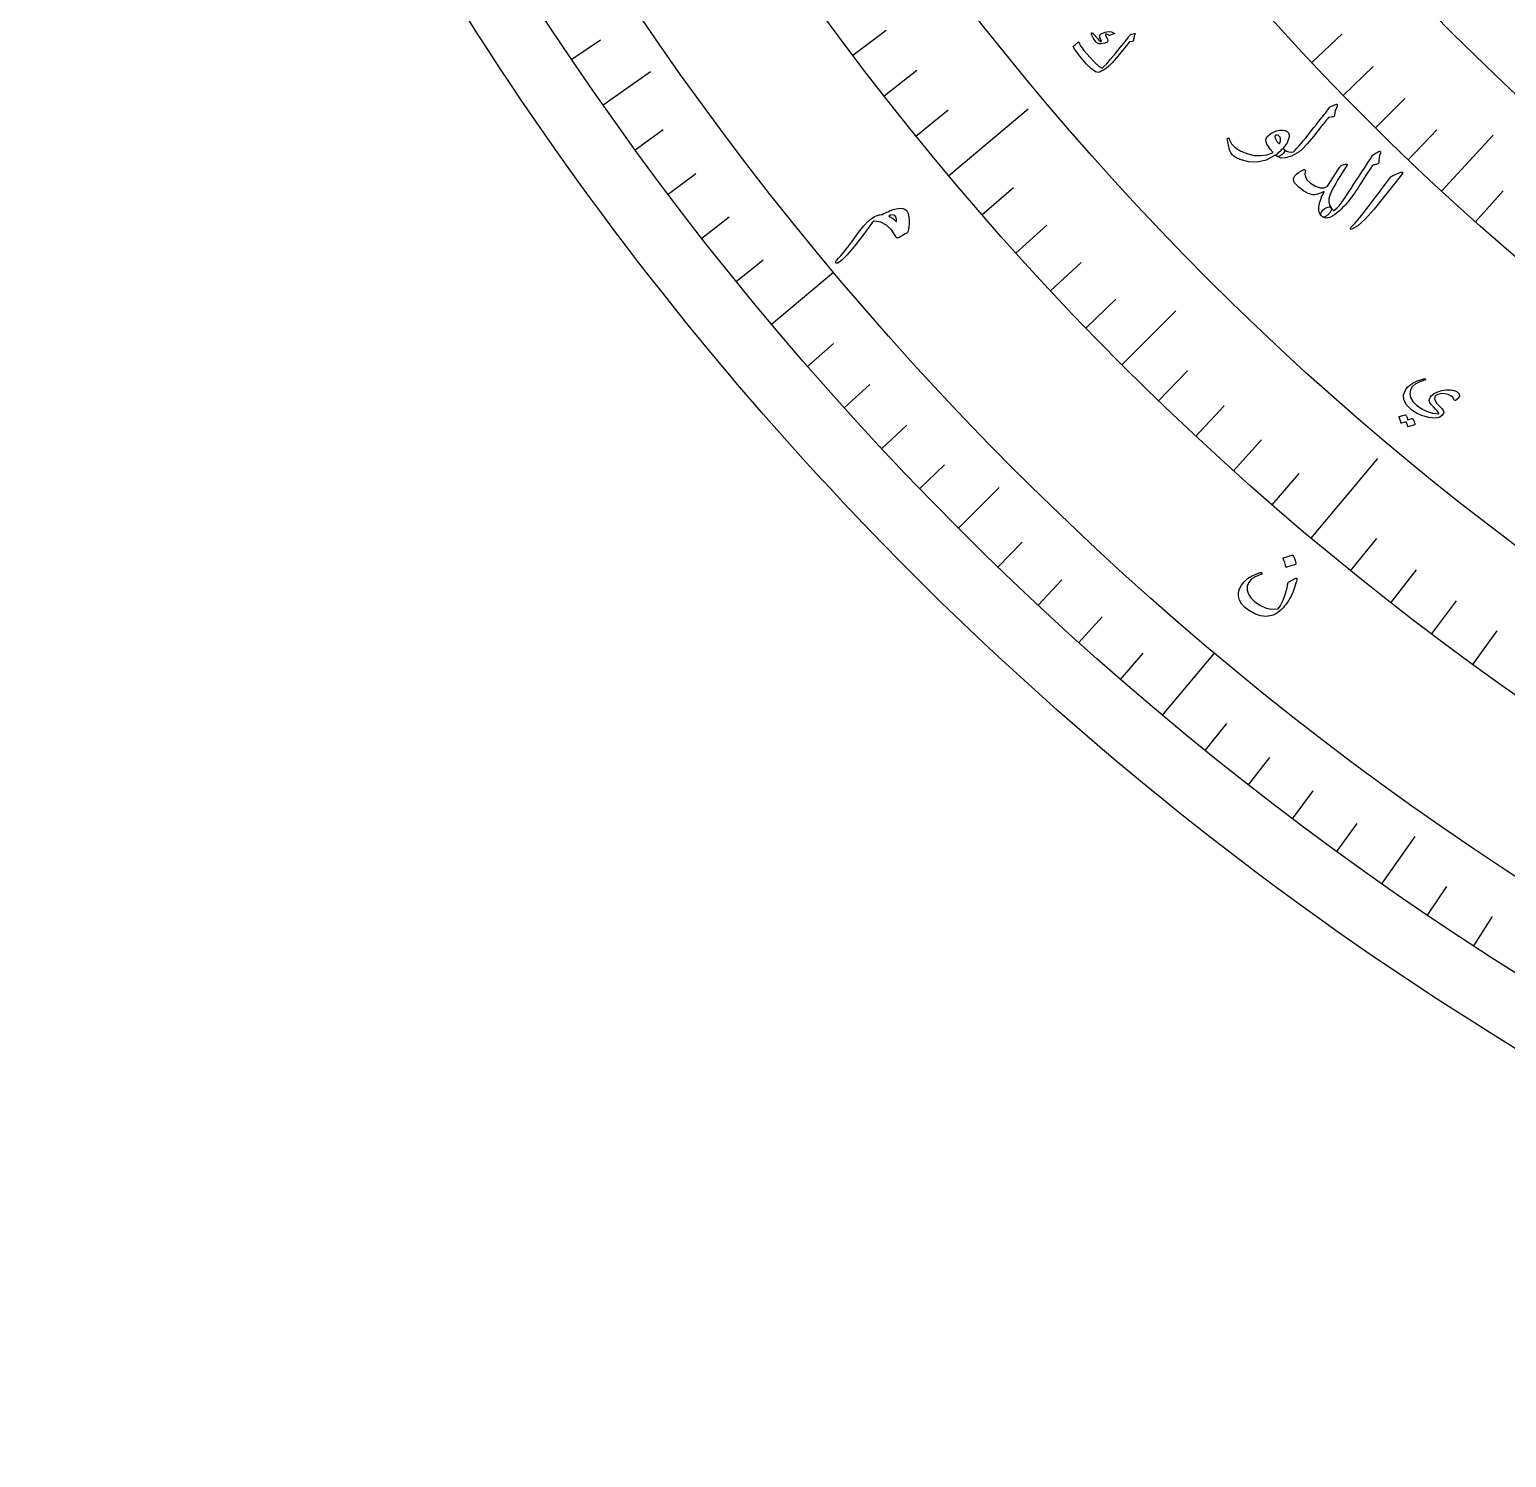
# Model space of a CAD drawing. Header units: millimetres. Extents: x -280 to 280, y -280 to 343.
# Drawn here: x -274.4 to -146.6, y -274.4 to -150.9 of the extents above; entities that cross this region are included whole.
import ezdxf

# ---------------------------------------------------------------- set-up
doc = ezdxf.new("R2010")
doc.units = ezdxf.units.MM
for name, color, linetype in [('CUT_OUTER', 1, 'Continuous'), ('ENGRAVE', 7, 'Continuous'), ('ENGRAVE_FINE', 8, 'Continuous'), ('TEXT', 5, 'Continuous')]:
    doc.layers.add(name, color=color, linetype=linetype)

msp = doc.modelspace()

# ---------------------------------------------------------------- linework, layer by layer
at = {"layer": 'CUT_OUTER'}
msp.add_lwpolyline([(-145.4197, -239.2762), (-146.8851, -238.3795), (-148.345, -237.4737), (-149.7993, -236.559), (-151.248, -235.6354), (-152.691, -234.7029), (-154.1282, -233.7616), (-155.5597, -232.8115), (-156.9852, -231.8526), (-158.4049, -230.885), (-159.8186, -229.9087), (-161.2263, -228.9237), (-162.6279, -227.9302), (-164.0234, -226.928), (-165.4127, -225.9173), (-166.7958, -224.8981), (-168.1726, -223.8704), (-169.5431, -222.8343), (-170.9072, -221.7898), (-172.2648, -220.737), (-173.616, -219.6758), (-174.9607, -218.6064), (-176.2987, -217.5288), (-177.6301, -216.4429), (-178.9548, -215.3489), (-180.2728, -214.2468), (-181.584, -213.1367), (-182.8884, -212.0185), (-184.1859, -210.8923), (-185.4764, -209.7582), (-186.76, -208.6162), (-188.0365, -207.4663), (-189.306, -206.3086), (-190.5683, -205.1432), (-191.8234, -203.97), (-193.0714, -202.7892), (-194.312, -201.6007), (-195.5453, -200.4046), (-196.7713, -199.201), (-197.9899, -197.9899), (-199.201, -196.7713), (-200.4046, -195.5453), (-201.6007, -194.312), (-202.7892, -193.0714), (-203.97, -191.8234), (-205.1432, -190.5683), (-206.3086, -189.306), (-207.4663, -188.0365), (-208.6162, -186.76), (-209.7582, -185.4764), (-210.8923, -184.1859), (-212.0185, -182.8884), (-213.1367, -181.584), (-214.2468, -180.2728), (-215.3489, -178.9548), (-216.4429, -177.6301), (-217.5288, -176.2987), (-218.6064, -174.9607), (-219.6758, -173.616), (-220.737, -172.2648), (-221.7898, -170.9072), (-222.8343, -169.5431), (-223.8704, -168.1726), (-224.8981, -166.7958), (-225.9173, -165.4127), (-226.928, -164.0234), (-227.9302, -162.6279), (-228.9237, -161.2263), (-229.9087, -159.8186), (-230.885, -158.4049), (-231.8526, -156.9852), (-232.8115, -155.5597), (-233.7616, -154.1282), (-234.7029, -152.691), (-235.6354, -151.248), (-236.559, -149.7993)], dxfattribs=at)
at = {"layer": 'ENGRAVE'}
for points in [[(-224.7753, -157.3894), (-220.6796, -154.5215)], [(-194.8817, -163.5252), (-187.9873, -157.7401)], [(-152.2344, -164.8637), (-147.757, -160.0148)], [(-210.2026, -176.3809), (-204.8403, -171.8814)], [(-179.888, -179.888), (-175.2211, -175.2211)], [(-163.5252, -194.8817), (-157.7401, -187.9873)], [(-194.0301, -194.0301), (-190.4946, -190.4946)], [(-176.3809, -210.2026), (-171.8814, -204.8403)], [(-157.3894, -224.7753), (-154.5215, -220.6796)]]:
    msp.add_lwpolyline(points, dxfattribs=at)
for radius in [274.4, 274.4, 267.4, 254.4, 254.4, 243.9, 224.4, 224.4, 213.9, 194.4, 194.4]:
    msp.add_circle((0, 0), radius, dxfattribs=at)
at = {"layer": 'ENGRAVE_FINE'}
for points in [[(-227.4879, -153.4425), (-225.0008, -151.765)], [(-203.1729, -153.1017), (-200.2978, -150.9352)], [(-163.4652, -153.7352), (-160.8427, -151.2688)], [(-200.4699, -156.6243), (-197.6331, -154.4079)], [(-160.7332, -156.5893), (-158.1545, -154.0772)], [(-157.9501, -159.3961), (-155.4162, -156.8389)], [(-197.7059, -160.0991), (-194.9082, -157.8336)], [(-221.9943, -161.2883), (-219.5672, -159.5249)], [(-155.117, -162.1545), (-152.6285, -159.5531)], [(-219.1456, -165.138), (-216.7497, -163.3326)], [(-191.9981, -166.9014), (-189.2812, -164.5396)], [(-149.3034, -167.5227), (-146.9082, -164.8351)], [(-216.2302, -168.9375), (-213.8661, -167.0905)], [(-189.056, -170.2268), (-186.3807, -167.818)], [(-213.2489, -172.6855), (-210.9174, -170.7976)], [(-186.0564, -173.5004), (-183.4235, -171.0452)], [(-183, -176.7211), (-180.4104, -174.2203)], [(-207.0923, -180.0226), (-204.8282, -178.0544)], [(-176.7211, -183), (-174.2203, -180.4104)], [(-203.9189, -183.6094), (-201.6895, -181.602)], [(-173.5004, -186.0564), (-171.0452, -183.4235)], [(-200.6835, -187.1404), (-198.4894, -185.0944)], [(-170.2268, -189.056), (-167.818, -186.3807)], [(-197.3868, -190.6143), (-195.2288, -188.5303)], [(-166.9014, -191.9981), (-164.5396, -189.2812)], [(-190.6143, -197.3868), (-188.5303, -195.2288)], [(-160.0991, -197.7059), (-157.8336, -194.9082)], [(-156.6243, -200.4699), (-154.4079, -197.6331)], [(-187.1404, -200.6835), (-185.0944, -198.4894)], [(-153.1017, -203.1729), (-150.9352, -200.2978)], [(-183.6094, -203.9189), (-181.602, -201.6895)], [(-149.5326, -205.8139), (-147.4165, -202.9015)], [(-180.0226, -207.0923), (-178.0544, -204.8282)], [(-172.6855, -213.2489), (-170.7976, -210.9174)], [(-168.9375, -216.2302), (-167.0905, -213.8661)], [(-165.138, -219.1456), (-163.3326, -216.7497)], [(-161.2883, -221.9943), (-159.5249, -219.5672)], [(-153.4425, -227.4879), (-151.765, -225.0008)], [(-149.449, -230.1312), (-147.815, -227.6152)]]:
    msp.add_lwpolyline(points, dxfattribs=at)
at = {"layer": 'TEXT'}
for points in [[(-178.7628, -151.3045), (-178.7914, -151.3738), (-178.8163, -151.4419), (-178.8375, -151.509), (-178.8551, -151.5751), (-178.8687, -151.6403), (-178.8782, -151.705), (-178.8835, -151.7692), (-178.8847, -151.833), (-178.8908, -151.8623), (-178.9079, -151.8848), (-178.9358, -151.9005), (-178.9746, -151.9093), (-179.1881, -151.9457), (-179.2104, -151.9505), (-179.2284, -151.9557), (-179.242, -151.9613), (-179.2513, -151.9671), (-179.5701, -152.3698), (-179.86, -152.7314), (-180.1212, -153.0519), (-180.3538, -153.3311), (-180.5577, -153.5685), (-180.7331, -153.7633), (-180.8799, -153.9157), (-180.9982, -154.0255), (-181.2299, -154.2227), (-181.3069, -154.2811), (-181.3871, -154.3361), (-181.4708, -154.3879), (-181.5577, -154.4363), (-181.6482, -154.4812), (-181.7426, -154.5221), (-181.8408, -154.559), (-181.9428, -154.5921), (-182.1765, -154.5441), (-182.5201, -154.2927), (-182.9729, -153.8369), (-183.5332, -153.1759), (-183.6994, -152.962), (-183.8475, -152.7596), (-183.9777, -152.5687), (-184.0901, -152.3894), (-184.096, -152.3695), (-184.0954, -152.3513), (-184.0883, -152.3348), (-184.0748, -152.3201), (-184.0052, -152.2551), (-183.9414, -152.1965), (-183.8834, -152.1442), (-183.8312, -152.0983), (-183.7843, -152.0582), (-183.742, -152.0235), (-183.7043, -151.9941), (-183.6713, -151.9701), (-183.652, -151.9576), (-183.6369, -151.9557), (-183.6261, -151.9644), (-183.6196, -151.9838), (-183.5607, -152.1238), (-183.4658, -152.2887), (-183.3349, -152.4784), (-183.168, -152.6927), (-182.6473, -153.3146), (-182.2093, -153.7753), (-181.8554, -154.0754), (-181.5863, -154.2157), (-181.4425, -154.0931), (-181.2055, -153.8415), (-180.8753, -153.4611), (-180.4514, -152.9522), (-180.03, -152.4391), (-179.7123, -152.0498), (-179.4984, -151.784), (-179.3887, -151.6415), (-179.3596, -151.6013), (-179.3324, -151.5638), (-179.307, -151.5288), (-179.2836, -151.4965), (-179.2623, -151.467), (-179.2434, -151.4405), (-179.2271, -151.4172), (-179.2132, -151.3969), (-179.1807, -151.3554), (-179.144, -151.3225), (-179.1032, -151.298), (-179.0583, -151.2821), (-178.803, -151.2185), (-178.7847, -151.2155), (-178.7701, -151.2166), (-178.7591, -151.2218), (-178.7517, -151.2311), (-178.7485, -151.2474), (-178.7493, -151.2651), (-178.7541, -151.2841), (-178.7628, -151.3045)], [(-180.5444, -151.1938), (-180.5382, -151.2037), (-180.5353, -151.2143), (-180.5358, -151.2258), (-180.5397, -151.238), (-180.5457, -151.246), (-180.5532, -151.2534), (-180.5624, -151.26), (-180.5731, -151.266), (-180.9084, -151.3782), (-180.9441, -151.3875), (-180.9743, -151.3912), (-180.9992, -151.3894), (-181.0185, -151.382), (-181.0851, -151.3368), (-181.1497, -151.3049), (-181.2122, -151.2864), (-181.2726, -151.2812), (-181.2953, -151.2891), (-181.3064, -151.3134), (-181.3058, -151.3541), (-181.2936, -151.4111), (-181.2807, -151.4453), (-181.2665, -151.4799), (-181.2509, -151.5148), (-181.234, -151.5502), (-181.2155, -151.5862), (-181.1952, -151.6232), (-181.173, -151.6612), (-181.149, -151.7001), (-181.0987, -151.8622), (-181.1697, -151.9872), (-181.362, -152.075), (-181.6759, -152.1252), (-181.7812, -152.1257), (-181.872, -152.1159), (-181.948, -152.0957), (-182.0093, -152.0653), (-182.0645, -152.0217), (-182.13, -151.9523), (-182.2057, -151.8573), (-182.2916, -151.7365), (-182.3342, -151.6738), (-182.3725, -151.6125), (-182.4066, -151.5528), (-182.4363, -151.4945), (-182.4627, -151.4384), (-182.4865, -151.3854), (-182.5079, -151.3353), (-182.5268, -151.2881), (-182.533, -151.2546), (-182.5319, -151.226), (-182.5236, -151.2026), (-182.5081, -151.1842), (-182.4868, -151.1716), (-182.4659, -151.1694), (-182.4455, -151.1776), (-182.4256, -151.1962), (-182.3661, -151.2588), (-182.2998, -151.3309), (-182.2266, -151.4123), (-182.1466, -151.5031), (-181.9971, -151.6723), (-181.8738, -151.799), (-181.7767, -151.8831), (-181.706, -151.9247), (-181.6939, -151.9277), (-181.683, -151.9256), (-181.6733, -151.9185), (-181.6647, -151.9063), (-181.6614, -151.8964), (-181.6615, -151.8835), (-181.6653, -151.8675), (-181.6726, -151.8485), (-181.7541, -151.683), (-181.7855, -151.6116), (-181.805, -151.5445), (-181.8129, -151.4817), (-181.8091, -151.4232), (-181.7957, -151.3653), (-181.7717, -151.3177), (-181.7371, -151.2804), (-181.6919, -151.2534), (-181.3503, -151.1153), (-181.0453, -151.0594), (-180.7767, -151.0855), (-180.5444, -151.1938)], [(-161.8284, -157.5446), (-161.6719, -157.4809), (-161.5486, -157.4296), (-161.4583, -157.3908), (-161.401, -157.3644), (-161.3625, -157.3498), (-161.3284, -157.3461), (-161.2988, -157.3533), (-161.2736, -157.3713), (-161.2537, -157.4003), (-161.2465, -157.4334), (-161.252, -157.4708), (-161.2702, -157.5123), (-161.3627, -157.7119), (-161.4299, -157.9083), (-161.4717, -158.1014), (-161.4881, -158.2913), (-161.4967, -158.3484), (-161.527, -158.3921), (-161.5788, -158.4223), (-161.6523, -158.439), (-162.0101, -158.4989), (-162.0954, -158.6021), (-162.1789, -158.7037), (-162.2607, -158.8036), (-162.3408, -158.9019), (-162.4192, -158.9984), (-162.4958, -159.0933), (-162.5707, -159.1866), (-162.6439, -159.2782), (-163.3215, -160.1259), (-163.8663, -160.773), (-164.279, -161.2191), (-164.56, -161.4637), (-165.1689, -161.8065), (-165.6912, -161.9854), (-166.1266, -162.0005), (-166.4747, -161.852), (-166.4814, -161.845), (-166.4881, -161.8381), (-166.4949, -161.8312), (-166.5016, -161.8242), (-166.5029, -161.7454), (-166.44, -161.6329), (-166.3128, -161.4867), (-166.1213, -161.3067), (-166.0453, -161.2455), (-165.9757, -161.2156), (-165.9124, -161.2171), (-165.8554, -161.2499), (-165.6501, -161.3912), (-165.4449, -161.4753), (-165.24, -161.5023), (-165.0354, -161.4721), (-164.8975, -161.3258), (-164.7444, -161.1555), (-164.5762, -160.9612), (-164.3928, -160.7429), (-164.1947, -160.502), (-163.9823, -160.2396), (-163.7555, -159.9559), (-163.5143, -159.6509), (-163.275, -159.3533), (-163.0606, -159.0853), (-162.8711, -158.8466), (-162.7065, -158.6373), (-162.5661, -158.4583), (-162.449, -158.3104), (-162.3552, -158.1934), (-162.2848, -158.1076), (-161.9587, -157.6584), (-161.9221, -157.6186), (-161.8881, -157.5864), (-161.8569, -157.5617), (-161.8284, -157.5446)], [(-166.6852, -161.7868), (-167.4104, -162.1736), (-168.1517, -162.3588), (-168.9089, -162.3413), (-169.6814, -162.1203), (-169.7782, -162.0784), (-169.8711, -162.0345), (-169.9602, -161.9885), (-170.0453, -161.9404), (-170.1257, -161.8904), (-170.2005, -161.8383), (-170.2696, -161.7842), (-170.3332, -161.7282), (-170.4566, -161.5554), (-170.5703, -161.2792), (-170.6737, -160.8996), (-170.7663, -160.417), (-170.7693, -160.3587), (-170.7606, -160.3145), (-170.7402, -160.2845), (-170.7082, -160.2687), (-170.6731, -160.2675), (-170.6435, -160.2815), (-170.6193, -160.3107), (-170.6007, -160.355), (-170.4052, -160.763), (-170.0725, -161.114), (-169.603, -161.4073), (-168.9972, -161.6417), (-168.4338, -161.7658), (-167.8873, -161.7896), (-167.358, -161.7137), (-166.8459, -161.5383), (-166.8346, -161.5249), (-166.8285, -161.5114), (-166.8275, -161.4978), (-166.8316, -161.4841), (-167.0492, -161.2313), (-167.2183, -161.0006), (-167.3389, -160.7921), (-167.4111, -160.6061), (-167.424, -160.421), (-167.3671, -160.2428), (-167.2404, -160.0715), (-167.0442, -159.907), (-167.016, -159.8875), (-166.9865, -159.8684), (-166.9557, -159.8498), (-166.9237, -159.8317), (-166.89, -159.8135), (-166.8542, -159.795), (-166.8162, -159.7762), (-166.7761, -159.7569), (-166.5, -159.6488), (-166.2412, -159.5902), (-165.9997, -159.581), (-165.7753, -159.6213), (-165.5917, -159.7063), (-165.4724, -159.8317), (-165.4172, -159.9975), (-165.4262, -160.2039), (-165.4897, -160.4383), (-165.598, -160.6746), (-165.7512, -160.9129), (-165.9494, -161.1532), (-165.936, -161.1666), (-165.9225, -161.1791), (-165.9091, -161.1908), (-165.8956, -161.2016), (-165.8821, -161.2125), (-165.8687, -161.2242), (-165.8552, -161.2367), (-165.8418, -161.2501), (-165.8063, -161.3064), (-165.8007, -161.3715), (-165.8249, -161.4455), (-165.879, -161.5284), (-165.9487, -161.6089), (-166.0269, -161.6826), (-166.1135, -161.7492), (-166.2086, -161.8089), (-166.2993, -161.8542), (-166.3727, -161.8776), (-166.429, -161.8792), (-166.4679, -161.8589), (-166.596, -161.7271), (-166.6093, -161.7384), (-166.6286, -161.7521), (-166.6539, -161.7682), (-166.6852, -161.7868)], [(-166.2355, -160.7061), (-166.1794, -160.5113), (-166.1669, -160.3455), (-166.1981, -160.2086), (-166.2731, -160.1005), (-166.3415, -160.0588), (-166.4128, -160.0315), (-166.4869, -160.0185), (-166.5638, -160.0198), (-166.5971, -160.0284), (-166.6221, -160.0491), (-166.6388, -160.0819), (-166.6473, -160.1268), (-166.6412, -160.2586), (-166.5842, -160.4035), (-166.4764, -160.5612), (-166.3175, -160.7318), (-166.2973, -160.7458), (-166.2769, -160.7461), (-166.2563, -160.7329), (-166.2355, -160.7061)], [(-157.6799, -161.4418), (-157.6354, -161.4207), (-157.596, -161.413), (-157.5616, -161.419), (-157.5322, -161.4385), (-157.5137, -161.4641), (-157.5052, -161.4949), (-157.5068, -161.5311), (-157.5185, -161.5725), (-157.5948, -161.7703), (-157.6432, -161.9634), (-157.6639, -162.1517), (-157.6566, -162.3352), (-157.6642, -162.4056), (-157.6945, -162.4623), (-157.7477, -162.5052), (-157.8236, -162.5343), (-157.8675, -162.5452), (-157.9118, -162.5556), (-157.9565, -162.5657), (-158.0017, -162.5753), (-158.0468, -162.585), (-158.0916, -162.595), (-158.1359, -162.6054), (-158.1798, -162.6163), (-158.2408, -162.6866), (-158.3901, -162.9037), (-158.6275, -163.2677), (-158.9526, -163.7789), (-159.1305, -164.0604), (-159.2988, -164.3238), (-159.4575, -164.5689), (-159.6065, -164.7957), (-159.746, -165.0033), (-159.876, -165.1909), (-159.9965, -165.3585), (-160.1076, -165.506), (-160.2152, -165.6423), (-160.3254, -165.776), (-160.4381, -165.9073), (-160.5534, -166.0361), (-160.6718, -166.1628), (-160.7935, -166.2879), (-160.9187, -166.4113), (-161.0474, -166.533), (-161.508, -166.9128), (-161.9074, -167.133), (-162.2456, -167.1936), (-162.5223, -167.0945), (-162.6196, -167.0048), (-162.6693, -166.9045), (-162.6713, -166.7936), (-162.6257, -166.6722), (-162.5472, -166.5535), (-162.4505, -166.451), (-162.3356, -166.3645), (-162.2026, -166.294), (-162.0659, -166.2421), (-161.9534, -166.2253), (-161.8649, -166.2436), (-161.8006, -166.297), (-161.7576, -166.3451), (-161.719, -166.3881), (-161.6847, -166.4261), (-161.6547, -166.4589), (-161.6278, -166.4863), (-161.6027, -166.5077), (-161.5795, -166.5232), (-161.558, -166.5327), (-161.4274, -166.4605), (-161.2658, -166.3148), (-161.0733, -166.0954), (-160.8497, -165.8026), (-160.722, -165.6235), (-160.5782, -165.4159), (-160.4181, -165.1796), (-160.2418, -164.9147), (-160.0484, -164.6213), (-159.837, -164.2994), (-159.6075, -163.949), (-159.3599, -163.5702), (-159.118, -163.1996), (-158.906, -162.8735), (-158.7239, -162.592), (-158.5717, -162.3549), (-158.4492, -162.1627), (-158.3559, -162.0157), (-158.2918, -161.9139), (-158.2571, -161.8573), (-158.2068, -161.7882), (-158.143, -161.7238), (-158.0659, -161.6643), (-157.9752, -161.6094), (-157.9265, -161.5853), (-157.8812, -161.5621), (-157.8393, -161.5397), (-157.8007, -161.5183), (-157.7654, -161.4978), (-157.7336, -161.4782), (-157.7051, -161.4596), (-157.6799, -161.4418)], [(-162.536, -167.0946), (-162.6684, -166.9497), (-162.7667, -166.8062), (-162.8306, -166.6641), (-162.8603, -166.5236), (-162.8501, -166.197), (-162.7686, -165.8173), (-162.6157, -165.3849), (-162.3913, -164.8997), (-162.7058, -165.0411), (-162.9725, -165.1353), (-163.1913, -165.1822), (-163.362, -165.1821), (-163.7708, -165.0583), (-164.1709, -164.8424), (-164.5619, -164.5344), (-164.9431, -164.1344), (-165.0269, -163.9974), (-165.0527, -163.854), (-165.0204, -163.7043), (-164.9302, -163.5483), (-164.7939, -163.3952), (-164.6235, -163.2544), (-164.4192, -163.1257), (-164.181, -163.0089), (-164.1448, -162.9968), (-164.1112, -162.994), (-164.0802, -163.0005), (-164.0518, -163.0164), (-164.0246, -163.0454), (-164.0111, -163.0778), (-164.0111, -163.1135), (-164.0247, -163.1525), (-164.0732, -163.4091), (-164.0142, -163.6628), (-163.8477, -163.9134), (-163.5737, -164.1607), (-163.1285, -164.4383), (-162.7359, -164.5764), (-162.3964, -164.5755), (-162.11, -164.4359), (-161.0677, -162.8216), (-161.0163, -162.7509), (-160.9632, -162.6955), (-160.9083, -162.6553), (-160.8517, -162.6303), (-160.5342, -162.5393), (-160.4911, -162.5287), (-160.4565, -162.525), (-160.4303, -162.528), (-160.4126, -162.538), (-160.4036, -162.567), (-160.4107, -162.6072), (-160.4338, -162.6586), (-160.4729, -162.7211), (-160.7424, -163.1297), (-160.9854, -163.5113), (-161.202, -163.8657), (-161.3924, -164.1929), (-161.5573, -164.4921), (-161.6976, -164.7624), (-161.8135, -165.0037), (-161.9049, -165.216), (-161.9895, -165.5219), (-161.9991, -165.8053), (-161.9338, -166.066), (-161.7937, -166.3038), (-161.7575, -166.3741), (-161.7535, -166.4566), (-161.7816, -166.5514), (-161.8418, -166.6585), (-161.8794, -166.7094), (-161.9191, -166.759), (-161.961, -166.8074), (-162.0051, -166.8545), (-162.0521, -166.8995), (-162.1031, -166.9415), (-162.158, -166.9806), (-162.2167, -167.0168), (-162.3303, -167.0762), (-162.4213, -167.109), (-162.4899, -167.1151), (-162.536, -167.0946)], [(-155.9004, -163.2803), (-155.7128, -163.2139), (-155.6175, -163.2186), (-155.6144, -163.2945), (-155.7034, -163.4416), (-157.1669, -165.2946), (-158.0665, -166.4306), (-158.839, -167.2868), (-159.4858, -167.862), (-160.0074, -168.1557), (-160.0628, -168.1675), (-160.1008, -168.1661), (-160.1212, -168.1517), (-160.1241, -168.124), (-160.1169, -168.092), (-160.1004, -168.0571), (-160.0746, -168.0196), (-160.0396, -167.9792), (-159.7529, -167.6783), (-159.4627, -167.3458), (-159.169, -166.9819), (-158.8717, -166.5866), (-158.7922, -166.4851), (-158.5802, -166.2082), (-158.2355, -165.7562), (-157.7578, -165.1292), (-156.708, -163.7297), (-156.6475, -163.6597), (-156.5852, -163.6014), (-156.5211, -163.5549), (-156.4552, -163.52)], [(-200.6011, -166.8829), (-200.4745, -166.8095), (-200.3458, -166.7396), (-200.215, -166.673), (-200.0822, -166.6098), (-199.9474, -166.5515), (-199.8109, -166.4998), (-199.6726, -166.4545), (-199.5325, -166.4159), (-199.2631, -166.3642), (-199.0317, -166.3497), (-198.8382, -166.3726), (-198.6825, -166.4328), (-198.5097, -166.5782), (-198.3872, -166.7952), (-198.3147, -167.0839), (-198.292, -167.4444), (-198.293, -167.5499), (-198.2972, -167.6551), (-198.3045, -167.7601), (-198.315, -167.8648), (-198.3282, -167.9698), (-198.3438, -168.0753), (-198.3619, -168.1815), (-198.3823, -168.2883), (-198.3972, -168.3468), (-198.4184, -168.3959), (-198.4461, -168.4357), (-198.4802, -168.4661), (-198.6405, -168.5621), (-198.7842, -168.6471), (-198.9115, -168.7209), (-199.0222, -168.7837), (-199.1148, -168.8347), (-199.1875, -168.8733), (-199.2403, -168.8996), (-199.2733, -168.9135), (-199.3224, -168.9202), (-199.3646, -168.9106), (-199.3998, -168.8847), (-199.428, -168.8426), (-199.8057, -168.2431), (-200.2421, -167.8131), (-200.7384, -167.5523), (-201.2955, -167.4605), (-201.3494, -167.4663), (-201.3954, -167.4816), (-201.4334, -167.5065), (-201.4634, -167.5411), (-201.8286, -168.0536), (-202.2167, -168.5773), (-202.6277, -169.1121), (-203.0617, -169.6581), (-203.6643, -170.3702), (-204.1296, -170.8451), (-204.4581, -171.0824), (-204.65, -171.0816), (-204.6736, -171.0358), (-204.6663, -170.9777), (-204.628, -170.9073), (-204.5588, -170.8246), (-204.4034, -170.6655), (-204.2461, -170.4944), (-204.0871, -170.3114), (-203.9263, -170.1164), (-203.7633, -169.9108), (-203.5979, -169.6958), (-203.43, -169.4714), (-203.2595, -169.2376), (-202.6865, -168.455), (-202.2124, -167.8587), (-201.8379, -167.4481), (-201.5635, -167.2227), (-201.42, -167.1371), (-201.2824, -167.0646), (-201.1509, -167.0052), (-201.0254, -166.9588), (-200.9071, -166.9241), (-200.7969, -166.8999), (-200.6949, -166.8862), (-200.6011, -166.8829)], [(-200.0433, -167.0302), (-199.963, -167.0721), (-199.882, -167.1193), (-199.8003, -167.1717), (-199.7178, -167.2293), (-199.635, -167.2918), (-199.5521, -167.3586), (-199.4691, -167.4297), (-199.3862, -167.5053), (-199.3955, -167.309), (-199.4228, -167.156), (-199.4684, -167.0462), (-199.5322, -166.9797), (-199.6435, -166.9302), (-199.7658, -166.9221), (-199.8991, -166.9554), (-200.0433, -167.0302)], [(-151.1366, -182.9021), (-151.2483, -182.7226), (-151.4188, -182.5778), (-151.6482, -182.4675), (-151.9366, -182.3916), (-152.1455, -182.3742), (-152.3473, -182.3928), (-152.5421, -182.4475), (-152.7299, -182.5383), (-152.7608, -182.562), (-152.7868, -182.5918), (-152.8079, -182.6279), (-152.824, -182.6701), (-152.8334, -182.8352), (-152.7704, -183.0183), (-152.635, -183.2191), (-152.4271, -183.4376), (-152.2196, -183.6506), (-152.0905, -183.8316), (-152.04, -183.9806), (-152.0681, -184.0978), (-152.208, -184.2763), (-152.3711, -184.4033), (-152.5576, -184.4788), (-152.7674, -184.5026), (-153.3273, -184.4481), (-153.8578, -184.3087), (-154.3585, -184.0847), (-154.8288, -183.7761), (-155.2677, -183.3505), (-155.4979, -182.917), (-155.5197, -182.4764), (-155.3335, -182.0292), (-155.1758, -181.8312), (-154.9696, -181.6459), (-154.715, -181.4734), (-154.4121, -181.3133), (-154.3211, -181.2745), (-154.2314, -181.2388), (-154.1427, -181.2062), (-154.0552, -181.1767), (-153.9683, -181.1502), (-153.8814, -181.1268), (-153.7946, -181.1063), (-153.7079, -181.0888), (-153.6668, -181.086), (-153.6392, -181.0942), (-153.625, -181.1134), (-153.6242, -181.1436), (-153.6337, -181.1721), (-153.6497, -181.1952), (-153.6722, -181.2128), (-153.7012, -181.2248), (-154.1621, -181.3732), (-154.5179, -181.5576), (-154.7684, -181.7786), (-154.9133, -182.0365), (-154.9717, -182.3883), (-154.9058, -182.7272), (-154.7155, -183.0531), (-154.4008, -183.3653), (-153.9386, -183.6953), (-153.4736, -183.9338), (-153.0064, -184.081), (-152.5374, -184.1368), (-152.5052, -184.1352), (-152.4845, -184.1242), (-152.4751, -184.1037), (-152.4772, -184.0738), (-152.516, -183.9892), (-152.6061, -183.8701), (-152.7474, -183.7164), (-152.9399, -183.5279), (-153.1283, -183.3272), (-153.2479, -183.1453), (-153.2988, -182.9822), (-153.2811, -182.838), (-153.2171, -182.7048), (-153.1284, -182.5832), (-153.0149, -182.4733), (-152.8766, -182.3749), (-152.5634, -182.2166), (-152.2257, -182.112), (-151.8638, -182.0607), (-151.4776, -182.0628), (-151.3795, -182.0686), (-151.2881, -182.079), (-151.2035, -182.0937), (-151.1256, -182.113), (-151.0546, -182.1361), (-150.9903, -182.1627), (-150.9329, -182.1926), (-150.8823, -182.2259), (-150.715, -182.3931), (-150.6697, -182.5649), (-150.7464, -182.7416), (-150.9453, -182.9232), (-151.0131, -182.9603), (-151.0676, -182.9692), (-151.1088, -182.9498), (-151.1366, -182.9021)], [(-154.7718, -184.5379), (-154.7608, -184.537), (-154.7494, -184.5405), (-154.7375, -184.5484), (-154.7253, -184.5607), (-154.6926, -184.618), (-154.6628, -184.6758), (-154.6361, -184.7341), (-154.6123, -184.793), (-154.5914, -184.8529), (-154.5735, -184.9145), (-154.5584, -184.9777), (-154.5462, -185.0425), (-154.5468, -185.0586), (-154.5522, -185.0718), (-154.5623, -185.0821), (-154.5772, -185.0894), (-155.1119, -185.2575), (-155.1222, -185.2569), (-155.1316, -185.2491), (-155.14, -185.2339), (-155.1475, -185.2115), (-155.1507, -185.1939), (-155.1578, -185.1674), (-155.1688, -185.1321), (-155.1837, -185.0879), (-155.2026, -185.0344), (-155.2254, -184.9709), (-155.2523, -184.8974), (-155.283, -184.8141), (-155.7022, -184.9402), (-155.7179, -184.9417), (-155.7305, -184.9346), (-155.7401, -184.919), (-155.7465, -184.8948), (-155.7521, -184.8739), (-155.7615, -184.8416), (-155.7747, -184.798), (-155.7918, -184.743), (-155.8133, -184.6761), (-155.8397, -184.5969), (-155.8712, -184.5053), (-155.9077, -184.4013), (-155.9092, -184.3878), (-155.9065, -184.3779), (-155.8995, -184.3716), (-155.8884, -184.3688), (-155.3602, -184.2215), (-155.3492, -184.2206), (-155.3378, -184.2241), (-155.326, -184.2321), (-155.3138, -184.2444), (-155.2844, -184.2913), (-155.2579, -184.3392), (-155.2344, -184.3882), (-155.2138, -184.4382), (-155.1959, -184.489), (-155.1804, -184.5403), (-155.1674, -184.5921), (-155.1569, -184.6443)], [(-165.1451, -196.3554), (-165.1293, -196.3539), (-165.113, -196.3587), (-165.0963, -196.3699), (-165.079, -196.3874), (-164.9923, -196.5531), (-164.9232, -196.7245), (-164.8719, -196.9015), (-164.8382, -197.0843), (-164.8391, -197.1071), (-164.846, -197.1249), (-164.8589, -197.1377), (-164.8777, -197.1454), (-165.6401, -197.4022), (-165.6627, -197.4047), (-165.6806, -197.3948), (-165.694, -197.3725), (-165.7028, -197.3379), (-165.7104, -197.3079), (-165.7234, -197.2616), (-165.7416, -197.1991), (-165.7651, -197.1203), (-165.7947, -197.0246), (-165.8313, -196.9112), (-165.8748, -196.78), (-165.9252, -196.6312), (-165.9301, -196.6093), (-165.9281, -196.5932), (-165.9194, -196.5829), (-165.9038, -196.5783)], [(-164.7471, -198.4535), (-164.7868, -198.6186), (-164.8324, -198.7876), (-164.884, -198.9604), (-164.9415, -199.1371), (-165.0067, -199.3177), (-165.0809, -199.5024), (-165.1643, -199.6913), (-165.2568, -199.8844), (-165.3544, -200.0722), (-165.4587, -200.2522), (-165.5696, -200.4245), (-165.6873, -200.5891), (-165.812, -200.7464), (-165.9443, -200.8967), (-166.084, -201.0401), (-166.2312, -201.1766), (-166.3983, -201.3095), (-166.5676, -201.42), (-166.7391, -201.5082), (-166.9128, -201.574), (-167.3882, -201.6572), (-167.8845, -201.6095), (-168.4013, -201.4305), (-168.938, -201.1199), (-169.283, -200.8436), (-169.5414, -200.5494), (-169.713, -200.2377), (-169.798, -199.9088), (-169.7938, -199.5818), (-169.7122, -199.2643), (-169.5532, -198.9563), (-169.3172, -198.6575), (-169.0166, -198.3841), (-168.6826, -198.1599), (-168.3152, -197.9847), (-167.9147, -197.8584), (-167.8613, -197.8503), (-167.8206, -197.8553), (-167.7923, -197.8733), (-167.7767, -197.9044), (-167.7722, -197.9452), (-167.7913, -197.9808), (-167.834, -198.0112), (-167.9003, -198.0363), (-168.3601, -198.2333), (-168.7057, -198.4693), (-168.9369, -198.7448), (-169.0532, -199.06), (-169.0558, -199.3895), (-168.9445, -199.7204), (-168.7194, -200.0525), (-168.3802, -200.3852), (-167.9056, -200.7102), (-167.4184, -200.9221), (-166.919, -201.021), (-166.408, -201.0069), (-166.3944, -201.0028), (-166.3789, -200.9929), (-166.3615, -200.9773), (-166.3423, -200.9558), (-166.2079, -200.7732), (-166.0768, -200.5395), (-165.9487, -200.2549), (-165.8235, -199.9194), (-165.766, -199.746), (-165.7142, -199.5832), (-165.6681, -199.431), (-165.6279, -199.2894), (-165.5943, -199.1584), (-165.568, -199.0382), (-165.5492, -198.9286), (-165.5377, -198.8298), (-165.5297, -198.7799), (-165.5153, -198.7398), (-165.4944, -198.7094), (-165.467, -198.6889), (-164.833, -198.3469), (-164.7888, -198.333), (-164.7597, -198.3462), (-164.7458, -198.3863), (-164.7471, -198.4535)]]:
    msp.add_lwpolyline(points, close=True, dxfattribs=at)

doc.saveas('drawing.dxf')
